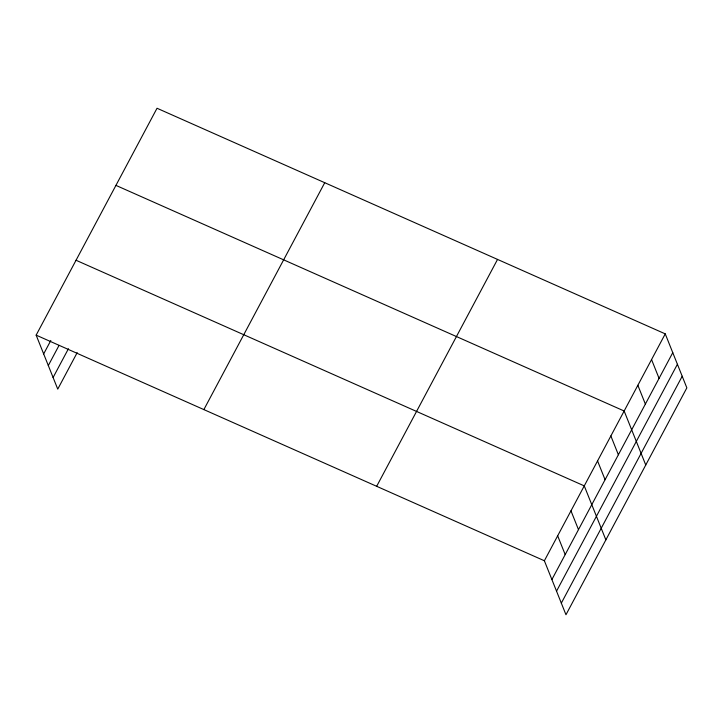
<?xml version="1.0" encoding="UTF-8"?>
<svg xmlns="http://www.w3.org/2000/svg" width="723" height="723" viewBox="0 0 723 723"><rect width="100%" height="100%" fill="white"/><g stroke="black" fill="none" stroke-linecap="round" stroke-linejoin="round"><path stroke-width="1.08" d="M36.15 335.138L157.027 108.251L665.25 333.872L686.85 387.862L565.973 614.749L544.374 560.759L36.15 335.138L57.75 389.128L77.18 352.652M43.66 353.927L50.827 340.488M48.314 365.54L59.051 345.386M53.095 377.514L68.441 348.712M203.868 409.589L324.744 182.702M376.665 486.299L497.541 259.412M544.374 560.759L665.25 333.872M551.893 579.548L672.77 352.652M556.538 591.161L677.415 364.275M561.319 603.136L682.205 376.24M115.933 185.386L624.157 411.007L645.747 465.006M76.042 260.262L584.265 485.883L605.865 539.882M651.559 359.584L659.069 378.373M637.858 385.296L645.368 404.085M610.863 435.969L618.373 454.758M597.56 460.931L605.079 479.71M570.971 510.845L578.481 529.625M557.668 535.797L565.187 554.586"/></g></svg>
